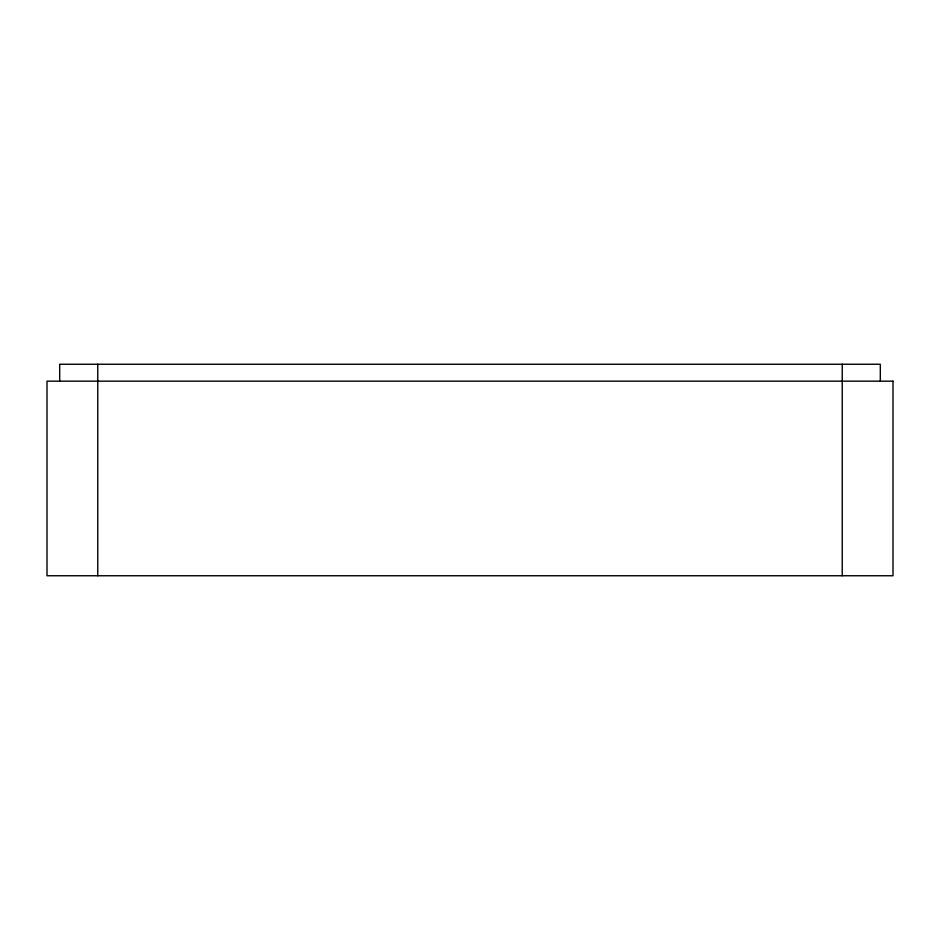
<?xml version="1.0" encoding="UTF-8"?>
<svg xmlns="http://www.w3.org/2000/svg" width="940" height="940" viewBox="0 0 940 940"><rect width="100%" height="100%" fill="white"/><g stroke="black" fill="none" stroke-linecap="round" stroke-linejoin="round"><path stroke-width="1.41" d="M880.31 381.17L880.31 364.25L59.69 364.25L59.69 381.17M842.24 364.25L842.24 575.75M97.76 364.25L97.76 575.75M893 381.17L47 381.17L47 575.75L893 575.75L893 381.17"/></g></svg>
